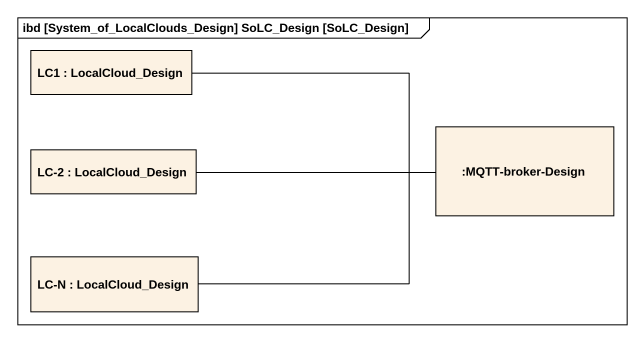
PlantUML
@startuml
mainframe ibd [System_of_LocalClouds_Design] SoLC_Design [SoLC_Design]
rectangle "LC1 : LocalCloud_Design" as LC1
rectangle "LC-2 : LocalCloud_Design" as LC_2
rectangle ":MQTT-broker-Design" as MQTT_broker_Design
rectangle "LC-N : LocalCloud_Design" as LC_N
MQTT_broker_Design -left- LC1
MQTT_broker_Design -left- LC_2
MQTT_broker_Design -left- LC_N
@enduml
